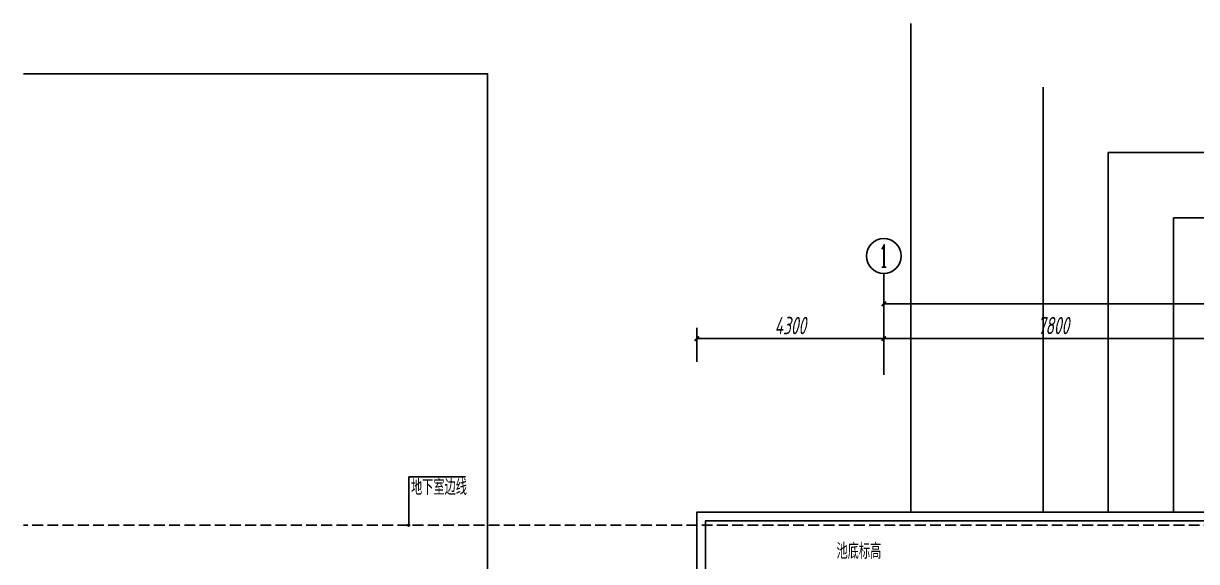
# Model space of a CAD drawing. Header units: millimetres. Extents: x 431368 to 504968, y -86454 to -30681.
# Drawn here: x 431368 to 458347, y -43055 to -30681 of the extents above; entities that cross this region are included whole.
import ezdxf
from ezdxf.enums import TextEntityAlignment as Align

# ---------------------------------------------------------------- set-up
doc = ezdxf.new("R2010")
doc.units = ezdxf.units.MM
doc.header["$LTSCALE"] = 1000
doc.header["$MEASUREMENT"] = 0
doc.linetypes.add('DASH', pattern=[0.35, 0.25, -0.1])
doc.layers.get('0').update_dxf_attribs({"linetype": 'CONTINUOUS'})
doc.layers.get('Defpoints').update_dxf_attribs({"linetype": 'CONTINUOUS'})
for name, color, linetype in [('AXIS', 3, 'CONTINUOUS'), ('AXIS_TEXT', 7, 'CONTINUOUS'), ('DIM_LEAD', 3, 'CONTINUOUS'), ('PUB_TEXT', 7, 'CONTINUOUS'), ('ROAD', 8, 'CONTINUOUS'), ('WINDOW', 4, 'CONTINUOUS'), ('防火分区', 1, 'CONTINUOUS')]:
    doc.layers.add(name, color=color, linetype=linetype)
doc.styles.add('_TCH_AXIS', font='COMPLEX', dxfattribs={"bigfont": 'GBCBIG'})
doc.styles.add('_TCH_DIM', font='SIMPLEX', dxfattribs={"bigfont": 'GBCBIG'})
doc.styles.add('_TCH_LABEL', font='COMPLEX', dxfattribs={"bigfont": 'GBCBIG'})
doc.styles.add('COMPLEX', font='COMPLEX')
doc.styles.add('FS-TEXT_T3', font='gbeitc.shx', dxfattribs={"width": 0.75, "bigfont": 'hztxt.shx'})
doc.dimstyles.new('_TCH_ARCH&&100', dxfattribs={"dimtxt": 400, "dimasz": 100, "dimexe": 250, "dimexo": 300, "dimgap": 100, "dimtad": 1, "dimdec": 0, "dimzin": 0, "dimdsep": 46, "dimtxsty": 'FS-TEXT_T3', "dimblk": 'ARCHTICK', "dimcen": 0.09, "dimclrt": 7, "dimazin": 2, "dimtfac": 1, "dimtdec": 0, "dimtix": 1, "dimtmove": 2, "dimatfit": 3, "dimfxl": 1, "dimtolj": 1, "dimtzin": 0, "dimarcsym": 0})

# ---------------------------------------------------------------- blocks, each defined once
blk = doc.blocks.new('_AXISO')
blk.add_circle((0, 0), 0.5)
at = {"layer": 'AXIS_TEXT', "style": 'COMPLEX', "width": 1.041667}
blk.add_attdef('A', text='', height=0.56, dxfattribs=at).set_placement((-0.25, -0.28), (0.25, -0.28), align=Align.FIT)
blk = doc.blocks.new('_ArchTick')
at = {"color": 0, "linetype": 'ByBlock', "const_width": 0.4}
blk.add_lwpolyline([(-0.5, -0.5), (0.5, 0.5)], dxfattribs=at)
blk = doc.blocks.new('*D43')
at = {"layer": 'AXIS', "color": 0, "lineweight": -2, "transparency": 16777216}
for p, q in [((451155, -38464), (451155, -36878)), ((490555, -38464), (490555, -36878)), ((451155, -37128), (490555, -37128))]:
    blk.add_line(p, q, dxfattribs=at)
at = {"layer": 'Defpoints', "color": 0, "transparency": 16777216}
for p in [(490555, -37128), (451155, -38764), (490555, -38764)]:
    blk.add_point(p, dxfattribs=at)
at = {"layer": 'AXIS', "color": 0, "lineweight": -2, "transparency": 16777216, "xscale": 100, "yscale": 100, "zscale": 100, "rotation": 180}
blk.add_blockref('_ArchTick', (451155, -37128), dxfattribs=at)
at = {"layer": 'AXIS', "color": 0, "lineweight": -2, "transparency": 16777216, "xscale": 100, "yscale": 100, "zscale": 100}
blk.add_blockref('_ArchTick', (490555, -37128), dxfattribs=at)
at = {"layer": 'AXIS', "color": 7, "transparency": 16777216, "insert": (470855, -36828), "char_height": 400, "attachment_point": 5, "style": 'FS-TEXT_T3'}
blk.add_mtext('\\A1;39400', dxfattribs=at)
blk = doc.blocks.new('*D44')
at = {"layer": 'AXIS', "color": 0, "lineweight": -2, "transparency": 16777216}
for p, q in [((446855, -38464), (446855, -37678)), ((451155, -38464), (451155, -37678)), ((446855, -37928), (451155, -37928))]:
    blk.add_line(p, q, dxfattribs=at)
at = {"layer": 'Defpoints', "color": 0, "transparency": 16777216}
for p in [(451155, -37928), (446855, -38764), (451155, -38764)]:
    blk.add_point(p, dxfattribs=at)
at = {"layer": 'AXIS', "color": 0, "lineweight": -2, "transparency": 16777216, "xscale": 100, "yscale": 100, "zscale": 100, "rotation": 180}
blk.add_blockref('_ArchTick', (446855, -37928), dxfattribs=at)
at = {"layer": 'AXIS', "color": 0, "lineweight": -2, "transparency": 16777216, "xscale": 100, "yscale": 100, "zscale": 100}
blk.add_blockref('_ArchTick', (451155, -37928), dxfattribs=at)
at = {"layer": 'AXIS', "color": 7, "transparency": 16777216, "insert": (449005, -37628), "char_height": 400, "attachment_point": 5, "style": 'FS-TEXT_T3'}
blk.add_mtext('\\A1;4300', dxfattribs=at)
blk = doc.blocks.new('*D52')
at = {"layer": 'AXIS', "color": 0, "lineweight": -2, "transparency": 16777216}
for p, q in [((451155, -38464), (451155, -37678)), ((458955, -38464), (458955, -37678)), ((451155, -37928), (458955, -37928))]:
    blk.add_line(p, q, dxfattribs=at)
at = {"layer": 'Defpoints', "color": 0, "transparency": 16777216}
for p in [(458955, -37928), (451155, -38764), (458955, -38764)]:
    blk.add_point(p, dxfattribs=at)
at = {"layer": 'AXIS', "color": 0, "lineweight": -2, "transparency": 16777216, "xscale": 100, "yscale": 100, "zscale": 100, "rotation": 180}
blk.add_blockref('_ArchTick', (451155, -37928), dxfattribs=at)
at = {"layer": 'AXIS', "color": 0, "lineweight": -2, "transparency": 16777216, "xscale": 100, "yscale": 100, "zscale": 100}
blk.add_blockref('_ArchTick', (458955, -37928), dxfattribs=at)
at = {"layer": 'AXIS', "color": 7, "transparency": 16777216, "insert": (455055, -37628), "char_height": 400, "attachment_point": 5, "style": 'FS-TEXT_T3'}
blk.add_mtext('\\A1;7800', dxfattribs=at)

msp = doc.modelspace()

# ---------------------------------------------------------------- linework, layer by layer
at = {"layer": 'AXIS'}
msp.add_line((451154.9, -38764), (451154.9, -36428.1), dxfattribs=at)
at = {"layer": 'DIM_LEAD'}
for p, q in [((440227.2, -42217.9), (440227.2, -41104.7)), ((440227.2, -41104.7), (441532.6, -41104.7))]:
    msp.add_line(p, q, dxfattribs=at)
at = {"layer": 'DIM_LEAD', "const_width": 40}
msp.add_lwpolyline([(440227.2, -42237.9, 1), (440227.2, -42197.9, 1)], format="xyb", close=True, dxfattribs=at)
at = {"layer": 'ROAD', "linetype": 'ByBlock'}
for p, q in [((451776.2, -41917.9), (451776.2, -30680.6)), ((454816.2, -41917.9), (454816.2, -32148.9)), ((456316.2, -41917.9), (456316.2, -33648.9)), ((456316.2, -33648.9), (485316.2, -33648.9)), ((457816.2, -41917.9), (457816.2, -35148.9)), ((457816.2, -35148.9), (483816.2, -35148.9))]:
    msp.add_line(p, q, dxfattribs=at)
msp.add_lwpolyline([(431367.5, -31836.7), (442043.6, -31836.7), (442043.6, -46836.7), (431367.5, -46836.7)], dxfattribs=at)
at = {"layer": 'WINDOW'}
for points in [[(446854.9, -63267.9), (446854.9, -41917.9), (460554.9, -41917.9), (460554.9, -43267.9)], [(447054.9, -63067.9), (447054.9, -42117.9), (460354.9, -42117.9), (460354.9, -43267.9)]]:
    msp.add_lwpolyline(points, dxfattribs=at)
at = {"layer": '防火分区', "color": 6, "linetype": 'DASH'}
msp.add_line((504967.5, -42217.9), (431367.5, -42217.9), dxfattribs=at)

# ---------------------------------------------------------------- block references
at = {"layer": 'AXIS'}
ref = msp.add_blockref('_AXISO', (451154.9, -36028.1), dxfattribs=dict(at, xscale=800, yscale=800, zscale=800))
ref.add_attrib('A', '1', dxfattribs={"layer": 'AXIS_TEXT', "height": 514.7, "style": '_TCH_AXIS'}).set_placement((451044.6, -36285.5), (451265.2, -36285.5), align=Align.FIT)

# ---------------------------------------------------------------- texts
at = {"layer": 'PUB_TEXT'}
for s, style, p in [('地下室边线', '_TCH_LABEL', (440280.8, -41524.7)), ('池底标高', '_TCH_DIM', (450067.2, -42995.2))]:
    msp.add_text(s, height=357.45, dxfattribs=dict(at, style=style)).set_placement(p)

# ---------------------------------------------------------------- dimensions: what is measured, and where the dimension line sits
at = {"layer": 'AXIS'}
for p1, p2, distance, picture, middle in [((451154.9, -38764), (490554.9, -38764), 1635.9, '*D43', (470854.9, -36828.1)), ((446854.9, -38764), (451154.9, -38764), 835.9, '*D44', (449004.9, -37628.1)), ((451154.9, -38764), (458954.9, -38764), 835.9, '*D52', (455054.9, -37628.1))]:
    dim = msp.add_aligned_dim(p1=p1, p2=p2, distance=distance, dimstyle='_TCH_ARCH&&100', dxfattribs=at)
    dim.commit()
    dim.dimension.update_dxf_attribs({"geometry": picture, "text_midpoint": middle})

doc.saveas('drawing.dxf')
